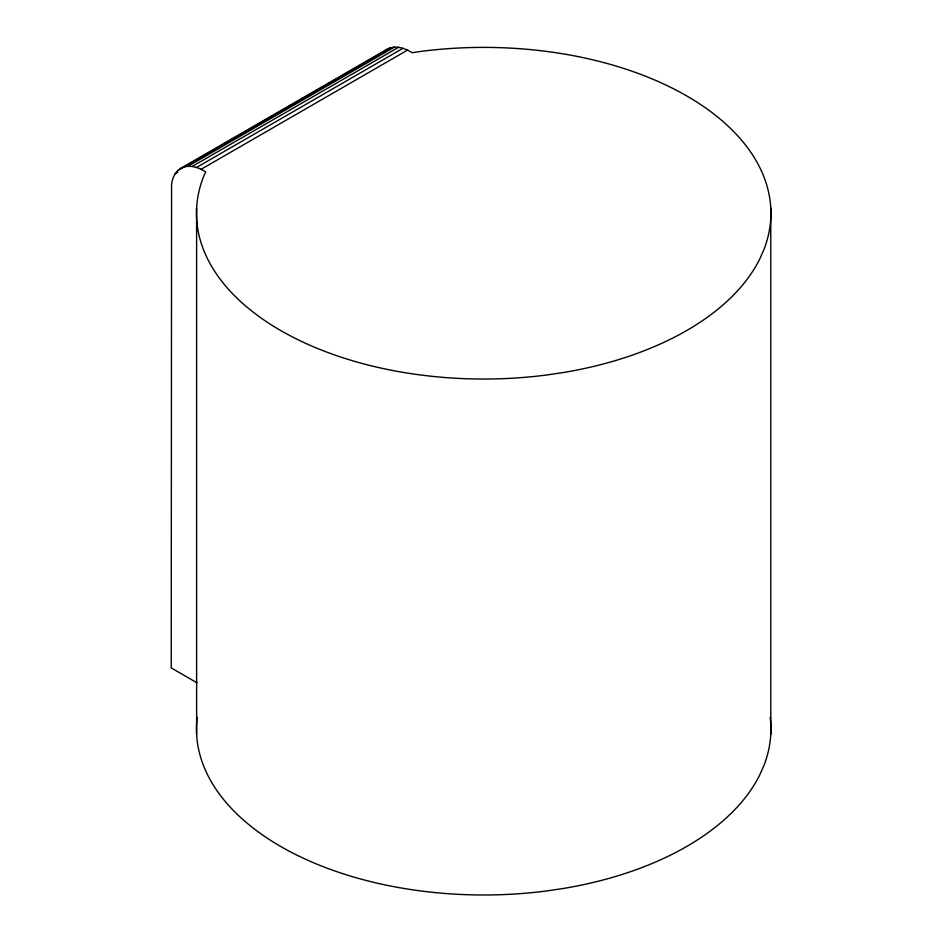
<?xml version="1.0" encoding="UTF-8"?>
<svg xmlns="http://www.w3.org/2000/svg" width="942" height="942" viewBox="0 0 942 942"><rect width="100%" height="100%" fill="white"/><g stroke="black" fill="none" stroke-linecap="round" stroke-linejoin="round"><path stroke-width="1.41" d="M180.699 168.394C188.777 163.99 198.479 167.24 205.686 171.88L203.39 177.037A287.228 165.827 0 0 0 546.348 375.046L563.834 372.455A287.228 165.827 0 0 0 759.511 259.486L763.997 249.395A287.228 165.827 0 0 0 421.039 51.386L412.101 52.705C404.895 48.054 395.204 44.816 387.115 49.219L180.699 168.394C174.553 171.868 171.256 180.546 171.585 186.328L171.22 667.925L197.066 682.844M384.112 51.492L387.115 49.219M270.566 117.409L273.074 115.913M275.582 114.429L279.35 112.192M177.697 170.667L390.577 47.748M175.2 173.669L177.732 172.209M188.011 166.275L394.427 47.1M192.18 166.463L398.596 47.277M196.572 167.464L402.988 48.289M201.105 169.289L407.521 50.114M281.882 110.72L284.437 109.296M286.992 107.871L289.547 106.434M770.78 208.005L770.78 734.36M196.619 208.005L196.619 734.36M770.203 717.439A287.228 165.827 0 0 1 763.997 765.328L759.511 775.419A287.228 165.827 0 0 1 563.834 888.4L546.348 890.991A287.228 165.827 0 0 1 197.196 717.439"/></g></svg>
